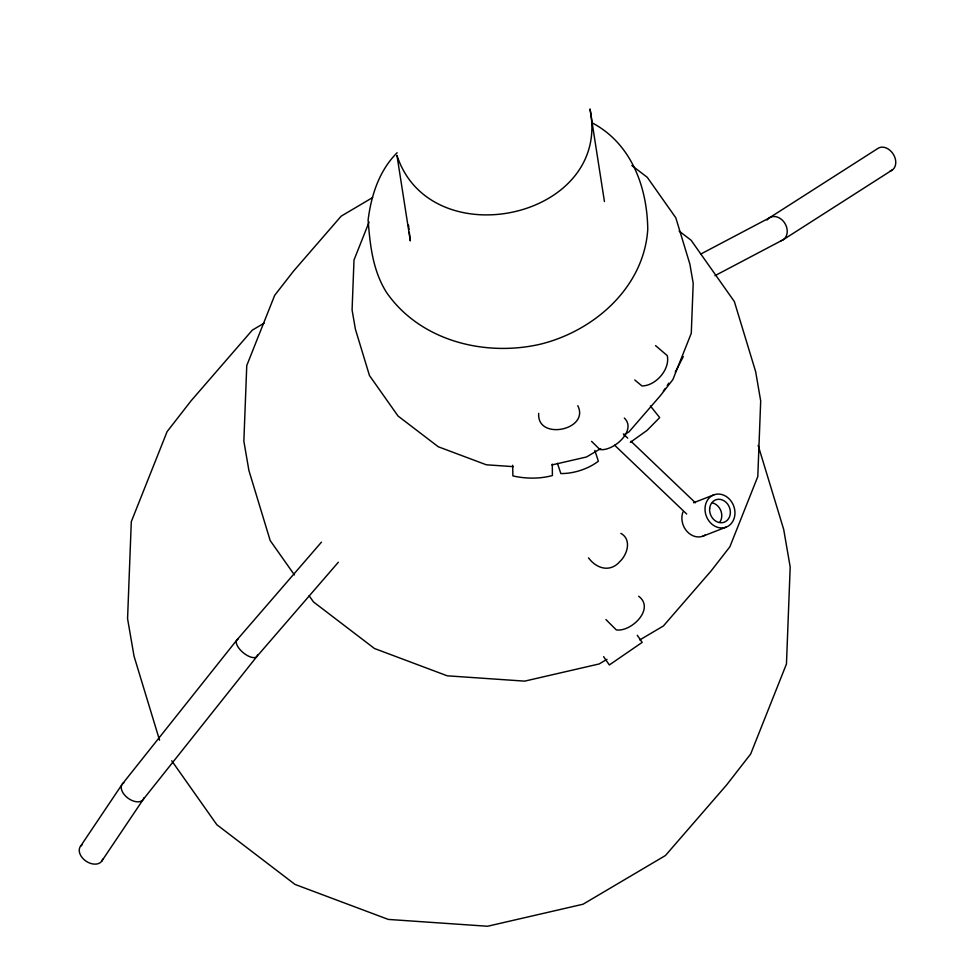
<?xml version="1.0" encoding="UTF-8"?>
<svg xmlns="http://www.w3.org/2000/svg" width="975" height="975" viewBox="0 0 975 975"><rect width="100%" height="100%" fill="white"/><g stroke="black" fill="none" stroke-linecap="round" stroke-linejoin="round"><path stroke-width="1.46" d="M369.074 222.105L353.998 260.02L352.085 309.965L355.412 329.27L369.464 375.521L398.019 416.008L438.287 446.769L486.318 464.783L513.362 466.647M675.297 372.109L683.304 356.582M667.229 385.564L668.74 383.126M80.523 846.276L122.277 784.107L236.827 640.051L321.47 542.137M101.632 861.315L143.069 799.634L256.913 656.443L338.349 562.234M665.364 388.416L663.366 391.012M397.13 152.734C379.214 170.454 371.146 195.561 368.111 220.058C370.061 245.237 372.742 270.489 386.49 292.39C420.054 340.909 484.721 356.996 540.272 344.212C594.177 331.013 643.89 287.406 647.753 229.515C647.29 187.054 631.349 143.374 591.801 122.655M892.418 169.894L783.437 239.594L714.98 275.669M372.633 197.559L341.165 216.17L293.426 271.245L274.682 295.34L246.76 365.564L243.86 441.224L248.905 470.486L270.197 540.564L294.426 574.921M264.079 323.176L252.318 330.135L191.112 400.762L167.091 431.645L131.296 521.674L127.567 618.674L134.038 656.187L159.571 740.232M600.697 448.61L586.56 456.97L551.862 464.965M623.829 434.935L628.973 431.888L660.489 395.533L672.848 379.641L691.275 333.292L693.201 283.347L689.861 264.042L675.809 217.791L647.254 177.304L631.861 165.543M607.011 659.307L599.138 663.963L524.66 681.135L447.245 675.809L374.473 648.509L313.462 601.916L309.136 595.774M639.783 639.929L663.39 625.974L711.141 570.887L729.873 546.792L757.794 476.568L760.695 400.908L755.649 371.646L734.358 301.567L691.092 240.228L679.136 231.087M700.94 253.963L768.983 218.095L877.671 148.578A12.968 9.665 57.4 0 1 893.734 154.952A12.968 9.665 57.4 0 1 890.151 171.015M630.374 442.309L647.059 430.389L659.697 417.58L650.398 405.966M693.578 502.747L713.98 494.812M702.865 536.189L725.997 527.195A17.27 14.601 68.8 0 0 728.873 498.591A17.27 14.601 68.8 0 0 705.096 507.244A17.27 14.601 68.8 0 0 725.997 527.195M620.856 533.362C631.922 539.431 627.425 554.531 619.856 561.539C610.228 572.703 596.493 568.766 588.534 557.858M655.541 345.589L667.278 355.631C670.276 369.318 655.773 385.905 641.964 385.954L634.774 379.982M623.354 433.96L627.717 438.141M630.996 441.261L695.419 502.795M614.616 445.197L686.68 514.02M624.329 418.043C637.284 430.414 613.019 451.815 599.857 449.499L591.593 441.358M638.674 596.249C655.31 608.632 631.3 632.214 616.298 629.899L605.95 619.576M171.734 760.78L216.803 824.679L295.011 884.422L388.318 919.425L487.561 926.25L583.05 904.227L665.438 855.526L726.643 784.912L750.665 754.016L786.459 663.987L790.189 566.987L783.705 529.474L758.172 445.429M637.272 635.261L642.172 642.379L609.338 664.962L603.622 656.662M594.835 450.426L598.37 461.212C588.023 469.085 573.836 473.643 560.832 473.57L557.432 463.308M577.797 405.697C590.046 430.097 536.689 440.956 538.7 413.376M604.439 201.557L589.985 108.956C612.544 218.668 430.328 257.814 396.971 155.415L410.317 240.923L409.317 232.306M408.501 225.127L408.988 229.43M552.313 464.112L552.386 475.532C539.809 479.005 525.598 478.822 512.887 475.91L512.667 465.27M143.983 797.769A13.016 7.837 36.4 0 1 127.908 798.098A13.016 7.837 36.4 0 1 123.849 782.73M102.667 859.219A12.968 8.921 33.9 0 1 85.666 860.901A12.968 8.921 33.9 0 1 82.278 844.691M257.485 654.981A12.98 5.765 39.7 0 1 243.384 652.836A12.98 5.765 39.7 0 1 238.058 639.125M705.169 535.068A17.27 14.601 68.8 0 1 687.46 531.911A17.27 14.601 68.8 0 1 682.902 512.082M712.542 502.893A11.968 10.128 68.8 0 1 719.757 522.332M767.057 220.021A12.98 10.274 59.6 0 1 784.534 222.788A12.98 10.274 59.6 0 1 781.048 240.801M709.666 508.402A11.968 10.128 68.8 0 0 724.157 522.234A11.968 10.128 68.8 0 0 726.143 502.393A11.968 10.128 68.8 0 0 709.666 508.402"/></g></svg>
